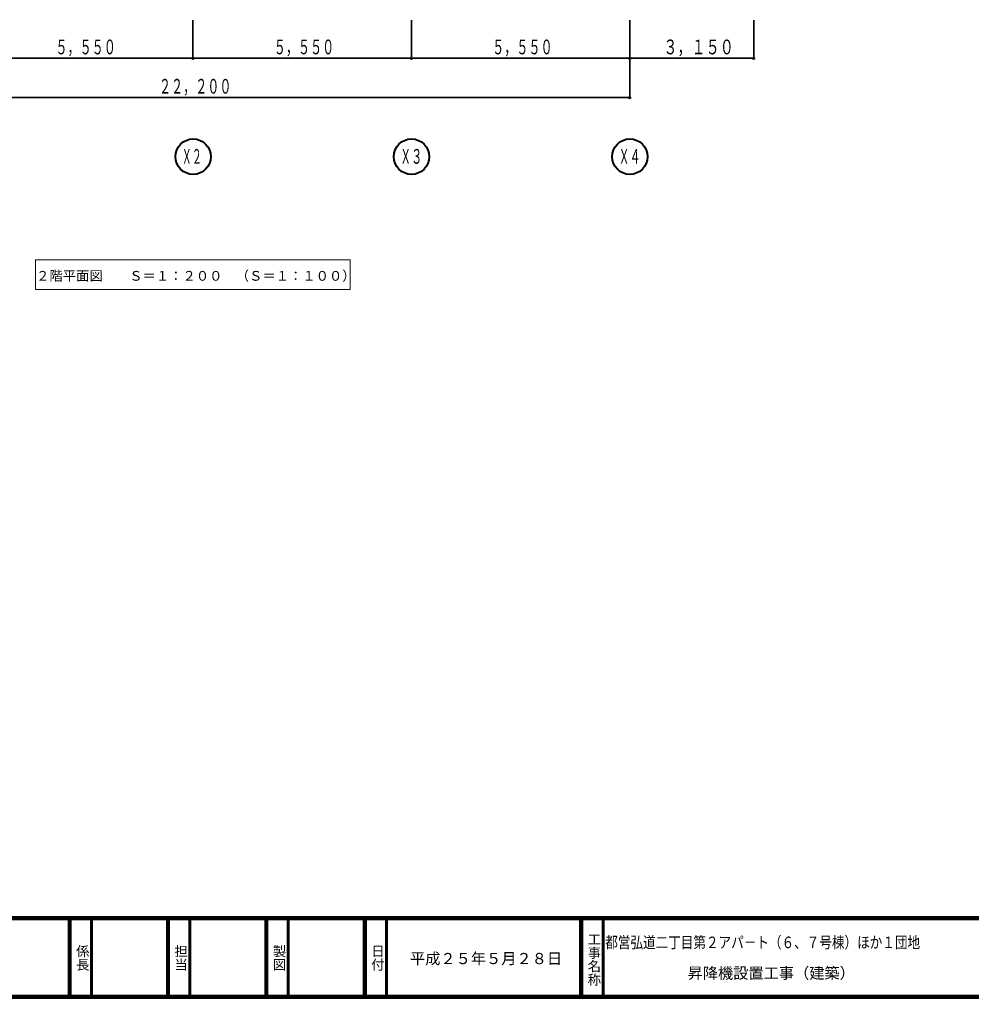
# Model space of a CAD drawing. Units: millimetres, scale not verified. Extents: x -196 to 201, y -142 to 142.
# Drawn here: x -116.7 to 4.2, y -142.4 to -18.2 of the extents above; entities that cross this region are included whole.
import ezdxf
from ezdxf.enums import TextEntityAlignment as Align

# ---------------------------------------------------------------- set-up
doc = ezdxf.new("R2010")
doc.units = ezdxf.units.MM
doc.header["$PDMODE"] = 32
doc.header["$PDSIZE"] = 0.2
for name, color, linetype, lineweight in [('0-0', 6, 'Continuous', 40), ('0-4__0-3_', 5, 'Continuous', 50), ('0-5__0-4_', 7, 'Continuous', 18), ('0-6__0-5_', 6, 'Continuous', 40), ('0-B__0-b_', 6, 'Continuous', 13), ('1-0__1-8_', 2, 'Continuous', 35), ('1-1__f-f_', 6, 'Continuous', 40)]:
    doc.layers.add(name, color=color, linetype=linetype, lineweight=lineweight)
doc.layers.add('0-C__0-c_', color=134, linetype='Continuous')
doc.layers.add('0-E__0-e_', color=134, linetype='Continuous')
doc.styles.add('@ＭＳ ゴシック', font='')
doc.styles.add('ＭＳ ゴシック', font='')
doc.styles.get('@ＭＳ ゴシック').set_extended_font_data('@MS Gothic')
doc.styles.get('ＭＳ ゴシック').set_extended_font_data('MS Gothic')

# ---------------------------------------------------------------- blocks, each defined once
blk = doc.blocks.new('-GLay-0-')
at = {"layer": '0-4__0-3_', "color": 4, "lineweight": 9}
blk.add_lwpolyline([(69157.1, 49659.4), (61157.1, 49659.4), (61157.1, 48909.4), (69157.1, 48909.4)], close=True, dxfattribs=at)
at = {"layer": '0-5__0-4_', "color": 134, "lineweight": 60}
for p, q in [((44854.1, 32944.3), (124231.1, 32944.3)), ((44854.1, 32934.3), (124231.1, 32934.3)), ((44854.1, 32924.3), (124231.1, 32924.3)), ((44854.1, 32914.3), (124231.1, 32914.3)), ((62014.1, 30944.3), (62014.1, 32914.3)), ((62024.1, 30944.3), (62024.1, 32914.3)), ((62034.1, 30944.3), (62034.1, 32914.3)), ((62044.1, 30944.3), (62044.1, 32914.3)), ((62584, 30944.3), (62584, 32914.3)), ((64514.1, 30944.3), (64514.1, 32914.3)), ((64524, 30944.3), (64524, 32914.3)), ((64534.1, 30944.3), (64534.1, 32914.3)), ((64544.1, 30944.3), (64544.1, 32914.3)), ((65084, 30944.3), (65084, 32914.3)), ((67014, 30944.3), (67014, 32914.3)), ((67024.1, 30944.3), (67024.1, 32914.3)), ((67034.1, 30944.3), (67034.1, 32914.3)), ((67044.1, 30944.3), (67044.1, 32914.3)), ((67584, 30944.3), (67584, 32914.3)), ((69514, 32914.3), (69514, 30944.3)), ((69524, 32914.3), (69524, 30944.3)), ((69534.1, 32914.3), (69534.1, 30944.3)), ((69544.1, 32914.3), (69544.1, 30944.3)), ((70084, 30944.3), (70084, 32914.3)), ((75014, 30944.3), (75014, 32914.3)), ((75024, 30944.3), (75024, 32914.3)), ((75034, 30944.3), (75034, 32914.3)), ((75044, 30944.3), (75044, 32914.3)), ((75584.1, 30944.3), (75584.1, 32914.3))]:
    blk.add_line(p, q, dxfattribs=at)
for points in [[(124251.1, 87714.3), (44834.1, 87714.3), (44834.1, 30924.3), (124251.1, 30924.3)], [(124241.1, 87704.3), (44844, 87704.3), (44844, 30934.3), (124241.1, 30934.3)]]:
    blk.add_lwpolyline(points, close=True, dxfattribs=at)
at = {"layer": '0-6__0-5_', "color": 134, "lineweight": 60}
for points in [[(124261.1, 87724.3), (44824.1, 87724.3), (44824.1, 30914.3), (124261.1, 30914.3)], [(124231.1, 87694.3), (44854.1, 87694.3), (44854.1, 30944.3), (124231.1, 30944.3)]]:
    blk.add_lwpolyline(points, close=True, dxfattribs=at)
at = {"layer": '0-B__0-b_', "lineweight": 40}
for centre in [(65166.6, 52284.4), (70716.6, 52284.4), (76266.6, 52284.4)]:
    blk.add_circle(centre, 450, dxfattribs=at)
at = {"layer": '0-B__0-b_', "style": 'ＭＳ ゴシック'}
for s, width, p in [('Ｘ２', 0.5, (64878.6, 51989.9)), ('Ｘ３', 0.55, (70428.6, 51989.9)), ('Ｘ４', 0.55, (75978.6, 51989.9))]:
    blk.add_text(s, height=375.1, dxfattribs=dict(at, width=width)).set_placement(p, align=Align.BOTTOM_LEFT)
at = {"layer": '0-B__0-b_', "color": 134, "style": 'ＭＳ ゴシック'}
blk.add_text('２階平面図\u3000\u3000Ｓ＝１：２００\u3000（Ｓ＝１：１００）', height=248, dxfattribs=at).set_placement((61176.5, 49056.7), align=Align.BOTTOM_LEFT)
at = {"layer": '0-C__0-c_', "style": '@ＭＳ ゴシック'}
for s, p in [('工事名称', (75158.7, 32563.4)), ('係長', (62158.7, 32263.4)), ('担当', (64658.7, 32263.4)), ('製図', (67158.7, 32263.4)), ('日付', (69658.7, 32263.4))]:
    blk.add_text(s, height=250.1, rotation=270, dxfattribs=at).set_placement(p, align=Align.BOTTOM_LEFT)
at = {"layer": '0-C__0-c_', "style": 'ＭＳ ゴシック'}
for s, p in [('平成２５年５月２８日', (70679.4, 31676.6)), ('昇降機設置工事（建築）', (77733.8, 31305.6))]:
    blk.add_text(s, height=283.4, dxfattribs=at).set_placement(p, align=Align.BOTTOM_LEFT)
at = {"layer": '0-E__0-e_', "style": 'ＭＳ ゴシック', "width": 0.8}
blk.add_text('都営弘道二丁目第２アパ－ト（６、７号棟）ほか１団地', height=293.3, dxfattribs=at).set_placement((75641.3, 32079.3), align=Align.BOTTOM_LEFT)
blk = doc.blocks.new('-GLay-1-')
at = {"layer": '1-0__1-8_'}
for p, q in [((65163.5, 55754.4), (65163.5, 54784.4)), ((65163.5, 55754.4), (65163.5, 54784.4)), ((70713.5, 55754.4), (70713.5, 54784.4)), ((70713.5, 55754.4), (70713.5, 54784.4)), ((76263.5, 55754.4), (76263.5, 53784.4)), ((76263.5, 55754.4), (76263.5, 54784.4)), ((76263.5, 55754.4), (76263.5, 54784.4)), ((79413.5, 55754.4), (79413.5, 54784.4)), ((65063.5, 54784.4), (59713.5, 54784.4)), ((70613.5, 54784.4), (65263.5, 54784.4)), ((76163.5, 54784.4), (70813.5, 54784.4)), ((76363.5, 54784.4), (79313.5, 54784.4)), ((76163.5, 53784.4), (54163.5, 53784.4))]:
    blk.add_line(p, q, dxfattribs=at)
at = {"layer": '1-0__1-8_', "style": 'ＭＳ ゴシック'}
for s, width, p in [('５，５５０', 0.6, (61668.5, 54773.5)), ('５，５５０', 0.6, (67218.5, 54773.5)), ('５，５５０', 0.6, (72768.5, 54773.5)), ('３，１５０', 0.7, (77118.5, 54773.5)), ('２２，２００', 0.6, (64299.5, 53773.5))]:
    blk.add_text(s, height=375.1, dxfattribs=dict(at, width=width)).set_placement(p, align=Align.BOTTOM_LEFT)
blk = doc.blocks.new('-GLay-f-')
at = {"layer": '1-1__f-f_', "color": 2, "lineweight": 35}
for p, q in [((65163.5, 54784.4), (65063.5, 54784.4)), ((65163.5, 54784.4), (65263.5, 54784.4)), ((70713.5, 54784.4), (70613.5, 54784.4)), ((70713.5, 54784.4), (70813.5, 54784.4)), ((76263.5, 54784.4), (76163.5, 54784.4)), ((76263.5, 54784.4), (76363.5, 54784.4)), ((79413.5, 54784.4), (79313.5, 54784.4)), ((76263.5, 53784.4), (76163.5, 53784.4))]:
    blk.add_line(p, q, dxfattribs=at)
at = {"layer": '1-1__f-f_', "color": 2}
for p in [(65163.5, 54784.4), (70713.5, 54784.4), (76263.5, 54784.4), (79413.5, 54784.4), (76263.5, 53784.4)]:
    blk.add_point(p, dxfattribs=at)

msp = doc.modelspace()

# ---------------------------------------------------------------- block references
at = {"layer": '0-0', "xscale": 0.005, "yscale": 0.005}
for name in ['-GLay-0-', '-GLay-1-', '-GLay-f-']:
    msp.add_blockref(name, (-420.5, -297), dxfattribs=at)

doc.saveas('drawing.dxf')
